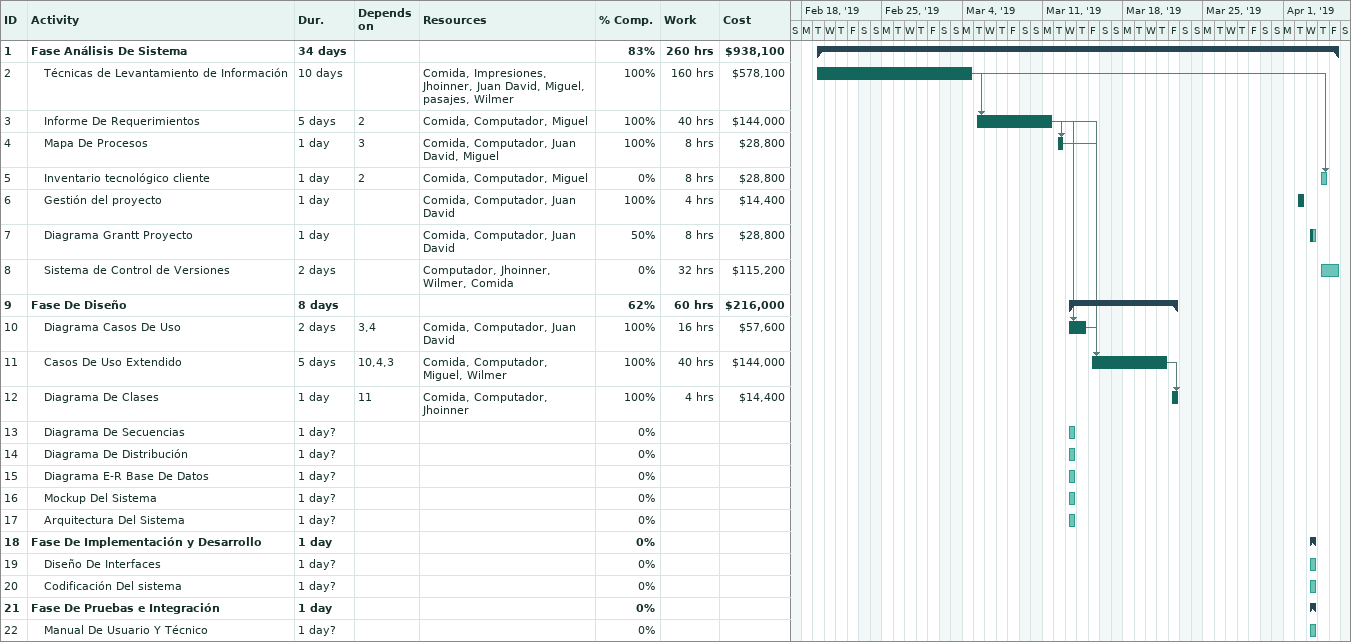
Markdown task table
| ID | Level | Task | Duration | Start | Finish | Predecessors | Resources | % complete | Work (h) | Cost ($) |
|---|---|---|---|---|---|---|---|---|---|---|
| 1 | 1 | **Fase Análisis De Sistema** | 34d | 2019-02-19 | 2019-04-05 |  |  | 83 | 260 | 938100 |
| 2 | 2 | Técnicas de Levantamiento de Información | 10d | 2019-02-19 | 2019-03-04 |  | Comida, Impresiones, Jhoinner, Juan David, Miguel, pasajes, Wilmer | 100 | 160 | 578100 |
| 3 | 2 | Informe De Requerimientos | 5d | 2019-03-05 | 2019-03-11 | 2 | Comida, Computador, Miguel | 100 | 40 | 144000 |
| 4 | 2 | Mapa De Procesos | 1d | 2019-03-12 | 2019-03-12 | 3 | Comida, Computador, Juan David, Miguel | 100 | 8 | 28800 |
| 5 | 2 | Inventario tecnológico cliente | 1d | 2019-04-04 | 2019-04-04 | 2 | Comida, Computador, Miguel | 0 | 8 | 28800 |
| 6 | 2 | Gestión del proyecto | 1d | 2019-04-02 | 2019-04-02 |  | Comida, Computador, Juan David | 100 | 4 | 14400 |
| 7 | 2 | Diagrama Grantt Proyecto | 1d | 2019-04-03 | 2019-04-03 |  | Comida, Computador, Juan David | 50 | 8 | 28800 |
| 8 | 2 | Sistema de Control de Versiones | 2d | 2019-04-04 | 2019-04-05 |  | Computador, Jhoinner, Wilmer, Comida | 0 | 32 | 115200 |
| 9 | 1 | **Fase De Diseño** | 8d | 2019-03-13 | 2019-03-22 |  |  | 62 | 60 | 216000 |
| 10 | 2 | Diagrama Casos De Uso | 2d | 2019-03-13 | 2019-03-14 | 3, 4 | Comida, Computador, Juan David | 100 | 16 | 57600 |
| 11 | 2 | Casos De Uso Extendido | 5d | 2019-03-15 | 2019-03-21 | 10, 4, 3 | Comida, Computador, Miguel, Wilmer | 100 | 40 | 144000 |
| 12 | 2 | Diagrama De Clases | 1d | 2019-03-22 | 2019-03-22 | 11 | Comida, Computador, Jhoinner | 100 | 4 | 14400 |
| 13 | 2 | Diagrama De Secuencias | 1d? | 2019-03-13 | 2019-03-13 |  |  | 0 |  |  |
| 14 | 2 | Diagrama De Distribución | 1d? | 2019-03-13 | 2019-03-13 |  |  | 0 |  |  |
| 15 | 2 | Diagrama E-R Base De Datos | 1d? | 2019-03-13 | 2019-03-13 |  |  | 0 |  |  |
| 16 | 2 | Mockup Del Sistema | 1d? | 2019-03-13 | 2019-03-13 |  |  | 0 |  |  |
| 17 | 2 | Arquitectura Del Sistema | 1d? | 2019-03-13 | 2019-03-13 |  |  | 0 |  |  |
| 18 | 1 | **Fase De Implementación y Desarrollo** | 1d | 2019-04-03 | 2019-04-03 |  |  | 0 |  |  |
| 19 | 2 | Diseño De Interfaces | 1d? | 2019-04-03 | 2019-04-03 |  |  | 0 |  |  |
| 20 | 2 | Codificación Del sistema | 1d? | 2019-04-03 | 2019-04-03 |  |  | 0 |  |  |
| 21 | 1 | **Fase De Pruebas e Integración** | 1d | 2019-04-03 | 2019-04-03 |  |  | 0 |  |  |
| 22 | 2 | Manual De Usuario Y Técnico | 1d? | 2019-04-03 | 2019-04-03 |  |  | 0 |  |  |
